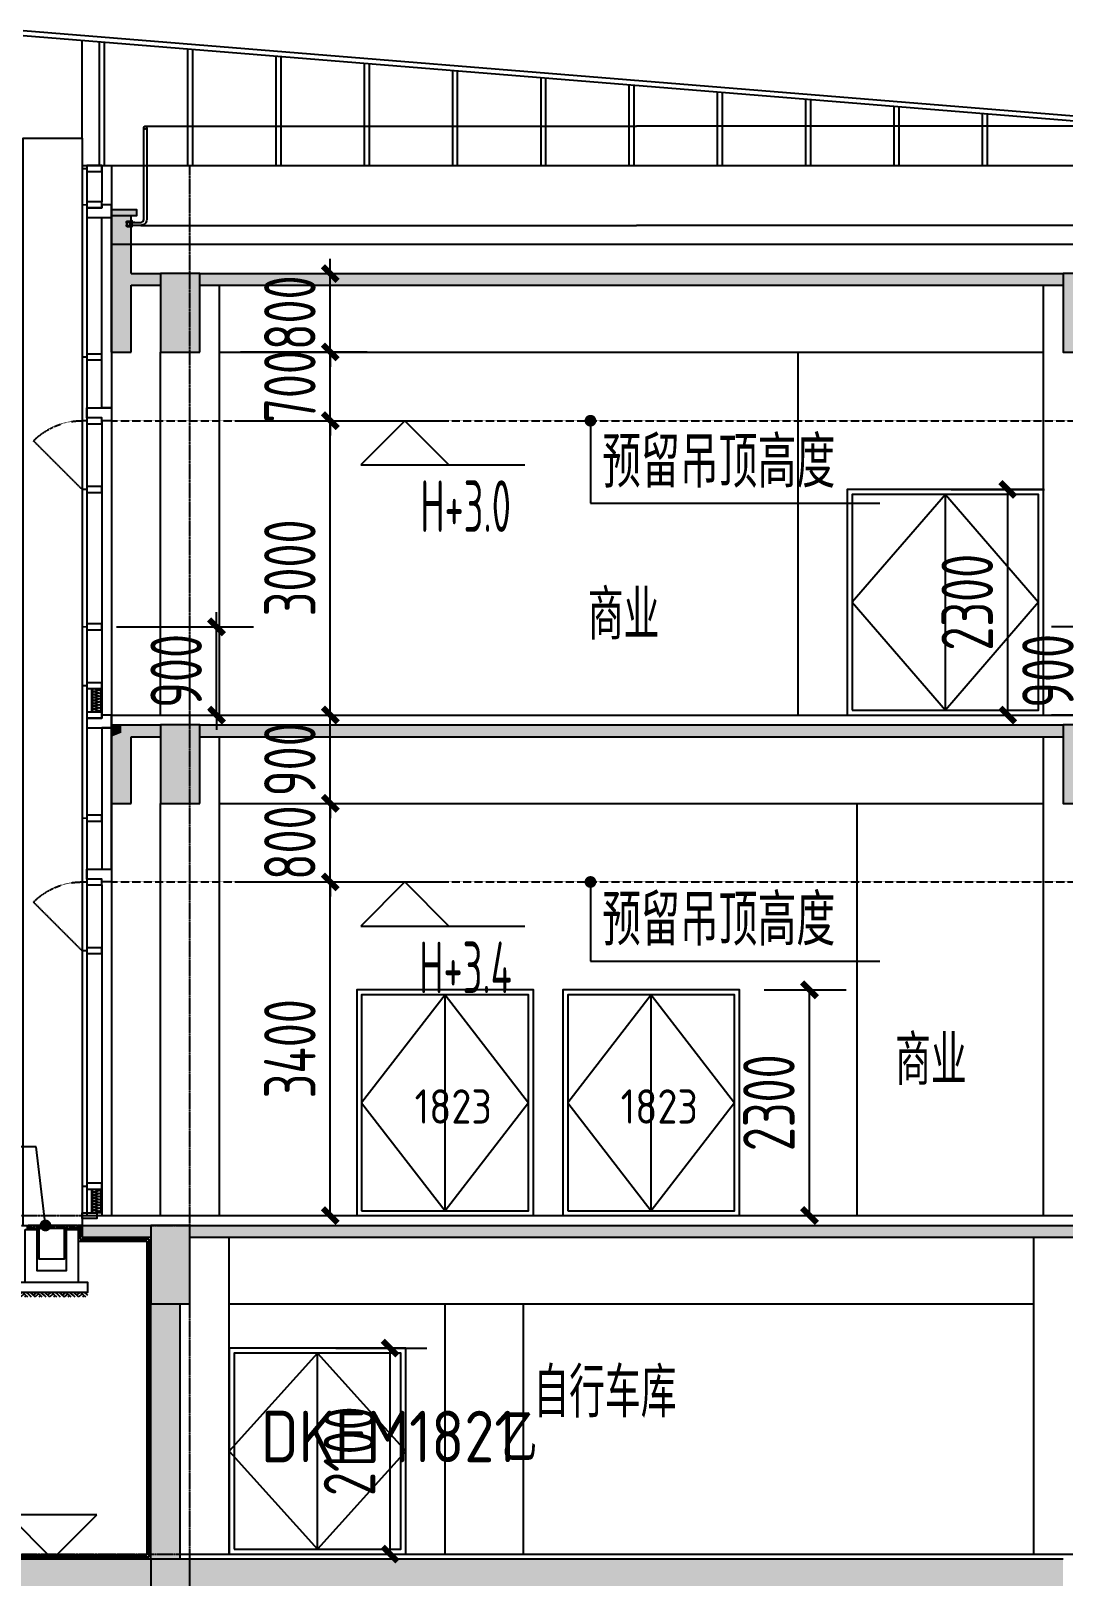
# Model space of a CAD drawing. Extents: x 33318 to 174393, y -247680 to 18171.
# Drawn here: x 62788 to 73310, y -191018 to -175272 of the extents above; entities that cross this region are included whole.
import ezdxf

# ---------------------------------------------------------------- set-up
doc = ezdxf.new("R2010")
doc.units = 0
doc.header["$LTSCALE"] = 10
doc.header["$MEASUREMENT"] = 0
doc.linetypes.add('DASH', pattern=[0.35, 0.25, -0.1])
doc.linetypes.add('DOTE', pattern=[2.42, 2, -0.2, 0.02, -0.2])
for name, color, linetype in [('01-标注_尺寸', 124, 'Continuous'), ('01-标注_标高', 200, 'Continuous'), ('01-标注_符号', 200, 'Continuous'), ('02-TEXT_房间', 7, 'Continuous'), ('02-TEXT_标注', 130, 'Continuous'), ('05-填充_天正', 26, 'Continuous'), ('A-C_玻璃幕墙', 140, 'Continuous'), ('A-C_门', 150, 'Continuous'), ('A-D_龙骨', 152, 'Continuous'), ('A-E_栏杆', 232, 'Continuous'), ('A-SUR_保温', 222, 'Continuous'), ('A-SUR_吊顶', 40, 'Continuous'), ('A-SUR_看线', 231, 'Continuous'), ('A-SUR_面层', 191, 'Continuous'), ('A-TECH_结构', 21, 'Continuous'), ('A_AXIS-轴线', 36, 'DOTE'), ('A_STR-砌块墙', 121, 'Continuous'), ('A_STR-砼墙', 51, 'Continuous'), ('A_STR-砼柱', 51, 'Continuous'), ('构造物', 145, 'Continuous')]:
    doc.layers.add(name, color=color, linetype=linetype)
doc.layers.add('04-不打印_辅助线', color=165, linetype='Continuous', plot=False)
doc.layers.add('PUB_HATCH', color=8, linetype='Continuous', lineweight=0)
doc.styles.add('_TCH_DIM', font='ROS1', dxfattribs={"width": 0.8, "bigfont": 'JD'})
doc.styles.add('_TCH_DIM_T3', font='ROS1', dxfattribs={"width": 0.8, "bigfont": 'JD'})
doc.styles.get("Standard").update_dxf_attribs({"font": 'gbenor.shx', "bigfont": 'gbcbig.shx'})
doc.dimstyles.new('_TCH_ARCH&&150', dxfattribs={"dimtxt": 525, "dimasz": 150, "dimexe": 375, "dimexo": 450, "dimgap": 150, "dimtad": 1, "dimdec": 0, "dimzin": 0, "dimdsep": 46, "dimtxsty": '_TCH_DIM_T3', "dimblk": 'ARCHTICK', "dimcen": 0.09, "dimazin": 2, "dimtfac": 1, "dimtdec": 0, "dimtix": 1, "dimtmove": 2, "dimatfit": 3, "dimfxl": 0, "dimtolj": 1, "dimtzin": 0, "dimarcsym": 0})
pattern_1 = [(45, (4697.017, 670), (-17.96051, 17.96051), []), (45, (4714.977, 670), (-17.96051, 17.96051), [12.7, -6.35])]

# ---------------------------------------------------------------- blocks, each defined once
blk = doc.blocks.new('$LinePat$岩棉板')
at = {"color": 0}
for p, q in [((0, -17), (12, -67)), ((12, -67), (24, -17))]:
    blk.add_line(p, q, dxfattribs=at)
for centre, start, end in [((12, -17), 0, 180), ((0, -67), 270, 0), ((24, -67), 180, 270)]:
    blk.add_arc(centre, 12, start, end, dxfattribs=at)
at = {"layer": 'Defpoints'}
blk.add_point((0, 0), dxfattribs=at)
at = {"layer": 'Defpoints', "color": 0}
blk.add_point((24, -84), dxfattribs=at)
blk = doc.blocks.new('*U45')
blk.add_lwpolyline([(0, 100), (240, 100), (240, 0), (0, 0)], close=True)
at = {"color": 8, "xscale": -1.249999998958333, "yscale": 1.188379012465143, "zscale": 1.188379012465143}
for p in [(30, 100), (60, 100), (90, 100), (120, 100), (150, 100), (180, 100), (210, 100), (240, 100)]:
    blk.add_blockref('$LinePat$岩棉板', p, dxfattribs=at)
blk = doc.blocks.new('幕墙龙骨')
at = {"const_width": 20}
blk.add_lwpolyline([(-150, 0), (-200, 0)], dxfattribs=at)
blk.add_lwpolyline([(-150, 30), (-150, -30), (0, -30), (0, 30)], close=True)
blk = doc.blocks.new('A$C7E4F2567')
for points in [[(-150, 0), (1650, 0), (1650, 2300), (-150, 2300)], [(-100, 50), (1600, 50), (1600, 2250), (-100, 2250)]]:
    blk.add_lwpolyline(points, close=True)
for points in [[(750, 2250), (-100, 1150), (750, 50)], [(750, 50), (750, 2250)], [(750, 2250), (1600, 1150), (750, 50)]]:
    blk.add_lwpolyline(points)
at = {"layer": '04-不打印_辅助线'}
blk.add_text('1823', height=350, dxfattribs=at).set_placement((440, 937))
blk = doc.blocks.new('A$C0F0450A9')
for points in [[(16900, -1372), (0, 0)], [(16282, -1372), (0, -50)], [(775, -113), (775, -1372)], [(825, -117), (825, -1372)], [(1675, -186), (1675, -1372)], [(1725, -190), (1725, -1372)], [(2575, -259), (2575, -1372)], [(2625, -263), (2625, -1372)], [(3475, -332), (3475, -1372)], [(3525, -336), (3525, -1372)], [(4375, -405), (4375, -1372)], [(4425, -409), (4425, -1372)], [(5275, -478), (5275, -1372)], [(5325, -483), (5325, -1372)], [(6175, -552), (6175, -1372)], [(6225, -556), (6225, -1372)], [(7075, -625), (7075, -1372)], [(7125, -629), (7125, -1372)], [(7975, -698), (7975, -1372)], [(8025, -702), (8025, -1372)], [(8875, -771), (8875, -1372)], [(8925, -775), (8925, -1372)], [(9775, -844), (9775, -1372)], [(9825, -848), (9825, -1372)]]:
    blk.add_lwpolyline(points)
blk = doc.blocks.new('yk01')
at = {"const_width": 20}
blk.add_lwpolyline([(-150, 0), (-200, 0)], dxfattribs=at)
blk.add_lwpolyline([(-150, 30), (-150, -30), (0, -30), (0, 30)], close=True)
blk = doc.blocks.new('A$C64AB60F3')
at = {"layer": 'A-D_龙骨', "linetype": 'DASH'}
blk.add_lwpolyline([(0, 0), (495, 495)], dxfattribs=at)
blk.add_arc((0, 0), 700, 45, 90, dxfattribs=at)
blk = doc.blocks.new('dsfs1')
at = {"layer": 'A-E_栏杆'}
for p, q in [((144, 1145), (5150, 1145)), ((37, 165), (7, 165)), ((99, 135), (5150, 135))]:
    blk.add_line(p, q, dxfattribs=at)
for points in [[(7, 165), (99, 165, 0.414214), (129, 195), (129, 1130)], [(159, 1130), (159, 195, -0.414214), (99, 135), (7, 135)], [(-22, 169, 0.038299), (-38, 166), (-38, 158), (-47, 158), (-47, 171, -0.414214), (-40, 178), (-7, 178, -0.414214), (0, 171)], [(-22, 131, 0.022818), (-9, 133), (-9, 167, 0.022818), (-22, 169)], [(0, 129, -0.414214), (-7, 122), (-40, 122, -0.414214), (-47, 129), (-47, 142), (-38, 142), (-38, 134, 0.038299), (-22, 131, 0.038299)]]:
    blk.add_lwpolyline(points, format="xyb", dxfattribs=at)
blk.add_lwpolyline([(7, 116), (0, 116), (0, 184), (7, 184)], close=True, dxfattribs=at)
blk.add_circle((144, 1130), 14.8, dxfattribs=at)
blk = doc.blocks.new('dartt')
at = {"transparency": 33554641}
h = blk.add_hatch(dxfattribs=at)
h.set_pattern_fill('ANSI32', color=26)
h.set_pattern_definition([(45, (1294.211, 122.3605), (-3.367596, 3.367596), []), (45, (1296.4563, 122.3605), (-3.367596, 3.367596), [])])
edge = h.paths.add_edge_path()
edge.add_arc((0, 21), 4, 0, 90)
edge.add_line((0, 25), (0, 0))
edge.add_line((0, 0), (25, 0))
edge.add_arc((21, 0), 4, 0, 90)
edge.add_line((21, 4), (4, 4))
edge.add_line((4, 4), (4, 21))
blk.add_lwpolyline([(0, 25), (0, 0), (25, 0)])
blk.add_lwpolyline([(0, 25), (0, 25, -0.414214), (4, 21), (4, 4), (21, 4, -0.414214), (25, 0), (25, 0)], format="xyb")
blk = doc.blocks.new('$LinePat$素土夯实')
at = {"color": 0}
for p, q in [((0, -210), (210, 0)), ((120, -300), (420, 0)), ((420, 0), (608, -188)), ((495, -300), (795, 0)), ((615, 0), (705, -90)), ((210, -210), (300, -300)), ((315, -105), (502, -293)), ((705, -300), (795, -210))]:
    blk.add_line(p, q, dxfattribs=at)
blk = doc.blocks.new('drsrtg')
at = {"layer": '05-填充_天正'}
h = blk.add_hatch(dxfattribs=at)
h.set_pattern_fill('ANSI33', color=256, scale=8)
h.set_pattern_definition([(45, (4711.517, 670), (-17.96051, 17.96051), []), (45, (4729.477, 670), (-17.96051, 17.96051), [12.7, -6.35])])
h.paths.add_polyline_path([(-608, 580), (-608, 550), (-513, 550), (-513, 580)])
h = blk.add_hatch(dxfattribs=at)
h.set_pattern_fill('ANSI33', color=256, scale=8)
h.set_pattern_definition(pattern_1)
h.paths.add_polyline_path([(-448, 550), (-448, 580), (-498, 580), (-498, 550)])
h = blk.add_hatch(dxfattribs=at)
h.set_pattern_fill('ANSI33', color=256, scale=8)
h.set_pattern_definition(pattern_1)
h.paths.add_polyline_path([(-383, 550), (-383, 580), (-433, 580), (-433, 550)])
h = blk.add_hatch(dxfattribs=at)
h.set_pattern_fill('ANSI33', color=256, scale=8)
h.set_pattern_definition(pattern_1)
h.paths.add_polyline_path([(-318, 550), (-318, 580), (-368, 580), (-368, 550)])
h = blk.add_hatch(dxfattribs=at)
h.set_pattern_fill('ANSI33', color=256, scale=8)
h.set_pattern_definition(pattern_1)
h.paths.add_polyline_path([(-253, 550), (-253, 580), (-303, 580), (-303, 550)])
h = blk.add_hatch(dxfattribs=at)
h.set_pattern_fill('ANSI33', color=256, scale=8)
h.set_pattern_definition([(45, (4721.517, 670), (-17.96051, 17.96051), []), (45, (4739.477, 670), (-17.96051, 17.96051), [12.7, -6.35])])
h.paths.add_polyline_path([(-108, 550), (-108, 580), (-238, 580), (-238, 550)])
blk.add_lwpolyline([(-500, 550), (-500, 240), (-240, 240), (-240, 550)], dxfattribs=at)
at = {"layer": 'A-SUR_面层'}
for p, q in [((-108, 580), (-608, 580)), ((-608, 550), (-608, 580)), ((-108, 550), (-608, 550)), ((-513, 550), (-513, 580)), ((-498, 550), (-498, 580)), ((-448, 550), (-448, 580)), ((-433, 550), (-433, 580)), ((-383, 550), (-383, 580)), ((-368, 550), (-368, 580)), ((-318, 550), (-318, 580)), ((-303, 550), (-303, 580)), ((-253, 550), (-253, 580)), ((-238, 550), (-238, 580)), ((-108, 550), (-108, 580))]:
    blk.add_line(p, q, dxfattribs=at)
at = {"layer": 'A_STR-砌块墙'}
for points in [[(-640, 540), (-520, 540), (-520, 120), (-220, 120), (-220, 540), (-100, 540), (-100, 0), (-640, 0), (-640, 540)], [(-100, 0), (-740, 0), (-740, -100), (0, -100), (0, 0), (-520, 0)]]:
    blk.add_lwpolyline(points, dxfattribs=at)
at = {"layer": 'A-SUR_看线', "xscale": -0.1861635220123852, "yscale": 0.1666666666666667, "zscale": 0.1666666666666667}
for p in [(-592, -100), (-444, -100), (-296, -100), (-148, -100), (0, -100)]:
    blk.add_blockref('$LinePat$素土夯实', p, dxfattribs=at)
at = {"layer": '构造物', "linetype": 'DASH', "ltscale": 0.2}
blk.add_blockref('dartt', (-620, 540), dxfattribs=at)
at = {"layer": '构造物', "linetype": 'DASH', "ltscale": 0.2, "xscale": -1}
blk.add_blockref('dartt', (-100, 540), dxfattribs=at)
blk = doc.blocks.new('_ArchTick')
at = {"color": 0, "linetype": 'ByBlock', "const_width": 0.4}
blk.add_lwpolyline([(-0.5, -0.5), (0.5, 0.5)], dxfattribs=at)
blk = doc.blocks.new('*D80')
at = {"layer": '01-标注_尺寸', "color": 0, "lineweight": -2, "transparency": 16777216}
for p, q in [((72169, -179944), (73120, -179944)), ((72745, -182244), (72745, -179944)), ((72169, -182244), (73120, -182244))]:
    blk.add_line(p, q, dxfattribs=at)
at = {"layer": 'Defpoints', "color": 0, "transparency": 16777216}
for p in [(71719, -179944), (72745, -179944), (71719, -182244)]:
    blk.add_point(p, dxfattribs=at)
at = {"layer": '01-标注_尺寸', "color": 0, "lineweight": -2, "transparency": 16777216, "xscale": 150, "yscale": 150, "zscale": 150}
for p, rotation in [((72745, -179944), 90), ((72745, -182244), 270)]:
    blk.add_blockref('_ArchTick', p, dxfattribs=dict(at, rotation=rotation))
at = {"layer": '01-标注_尺寸', "color": 0, "transparency": 16777216, "insert": (72333, -181094), "char_height": 525, "attachment_point": 5, "rotation": 90, "style": '_TCH_DIM_T3'}
blk.add_mtext('\\A1;2300', dxfattribs=at)
blk = doc.blocks.new('*D81')
at = {"layer": '01-标注_尺寸', "color": 0, "lineweight": -2, "transparency": 16777216}
for p, q in [((65896, -188694), (66824, -188694)), ((66449, -190794), (66449, -188694)), ((65896, -190794), (66824, -190794))]:
    blk.add_line(p, q, dxfattribs=at)
at = {"layer": 'Defpoints', "color": 0, "transparency": 16777216}
for p in [(65446, -188694), (66449, -188694), (65446, -190794)]:
    blk.add_point(p, dxfattribs=at)
at = {"layer": '01-标注_尺寸', "color": 0, "lineweight": -2, "transparency": 16777216, "xscale": 150, "yscale": 150, "zscale": 150}
for p, rotation in [((66449, -188694), 90), ((66449, -190794), 270)]:
    blk.add_blockref('_ArchTick', p, dxfattribs=dict(at, rotation=rotation))
at = {"layer": '01-标注_尺寸', "color": 0, "transparency": 16777216, "insert": (66036, -189744), "char_height": 525, "attachment_point": 5, "rotation": 90, "style": '_TCH_DIM_T3'}
blk.add_mtext('\\A1;2100', dxfattribs=at)
blk = doc.blocks.new('*D82')
at = {"layer": '01-标注_尺寸', "color": 0, "lineweight": -2, "transparency": 16777216}
for p, q in [((70262, -185044), (71099, -185044)), ((70724, -187344), (70724, -185044)), ((70262, -187344), (71099, -187344))]:
    blk.add_line(p, q, dxfattribs=at)
at = {"layer": 'Defpoints', "color": 0, "transparency": 16777216}
for p in [(69812, -185044), (70724, -185044), (69812, -187344)]:
    blk.add_point(p, dxfattribs=at)
at = {"layer": '01-标注_尺寸', "color": 0, "lineweight": -2, "transparency": 16777216, "xscale": 150, "yscale": 150, "zscale": 150}
for p, rotation in [((70724, -185044), 90), ((70724, -187344), 270)]:
    blk.add_blockref('_ArchTick', p, dxfattribs=dict(at, rotation=rotation))
at = {"layer": '01-标注_尺寸', "color": 0, "transparency": 16777216, "insert": (70311, -186194), "char_height": 525, "attachment_point": 5, "rotation": 90, "style": '_TCH_DIM_T3'}
blk.add_mtext('\\A1;2300', dxfattribs=at)
blk = doc.blocks.new('*D83')
at = {"layer": '01-标注_尺寸', "color": 0, "lineweight": -2, "transparency": 16777216}
for p, q in [((73567, -181344), (73567, -181194)), ((74160, -181344), (73192, -181344)), ((73567, -182244), (73567, -181344)), ((74160, -182244), (73192, -182244)), ((73567, -182244), (73567, -182394))]:
    blk.add_line(p, q, dxfattribs=at)
at = {"layer": 'Defpoints', "color": 0, "transparency": 16777216}
for p in [(73567, -181344), (74610, -181344), (74610, -182244)]:
    blk.add_point(p, dxfattribs=at)
at = {"layer": '01-标注_尺寸', "color": 0, "lineweight": -2, "transparency": 16777216, "xscale": 150, "yscale": 150, "zscale": 150}
for p, rotation in [((73567, -181344), 270), ((73567, -182244), 90)]:
    blk.add_blockref('_ArchTick', p, dxfattribs=dict(at, rotation=rotation))
at = {"layer": '01-标注_尺寸', "color": 0, "transparency": 16777216, "insert": (73155, -181794), "char_height": 525, "attachment_point": 5, "rotation": 90, "style": '_TCH_DIM_T3'}
blk.add_mtext('\\A1;900', dxfattribs=at)
blk = doc.blocks.new('*D96')
at = {"layer": '01-标注_尺寸', "color": 0, "lineweight": -2, "transparency": 16777216}
for p, q in [((64681, -181344), (64681, -181194)), ((63660, -181344), (65056, -181344)), ((64681, -182244), (64681, -181344)), ((63660, -182244), (65056, -182244)), ((64681, -182244), (64681, -182394))]:
    blk.add_line(p, q, dxfattribs=at)
at = {"layer": 'Defpoints', "color": 0, "transparency": 16777216}
for p in [(63210, -181344), (64681, -181344), (63210, -182244)]:
    blk.add_point(p, dxfattribs=at)
at = {"layer": '01-标注_尺寸', "color": 0, "lineweight": -2, "transparency": 16777216, "xscale": 150, "yscale": 150, "zscale": 150}
for p, rotation in [((64681, -181344), 270), ((64681, -182244), 90)]:
    blk.add_blockref('_ArchTick', p, dxfattribs=dict(at, rotation=rotation))
at = {"layer": '01-标注_尺寸', "color": 0, "transparency": 16777216, "insert": (64269, -181794), "char_height": 525, "attachment_point": 5, "rotation": 90, "style": '_TCH_DIM_T3'}
blk.add_mtext('\\A1;900', dxfattribs=at)
blk = doc.blocks.new('*D97')
at = {"layer": '01-标注_尺寸', "color": 0, "lineweight": -2, "transparency": 16777216}
for p, q in [((65840, -177744), (65840, -177594)), ((64925, -177744), (66215, -177744)), ((65840, -178544), (65840, -177744)), ((64925, -178544), (66215, -178544)), ((65840, -178544), (65840, -178694))]:
    blk.add_line(p, q, dxfattribs=at)
at = {"layer": 'Defpoints', "color": 0, "transparency": 16777216}
for p in [(64475, -177744), (65840, -177744), (64475, -178544)]:
    blk.add_point(p, dxfattribs=at)
at = {"layer": '01-标注_尺寸', "color": 0, "lineweight": -2, "transparency": 16777216, "xscale": 150, "yscale": 150, "zscale": 150}
for p, rotation in [((65840, -177744), 270), ((65840, -178544), 90)]:
    blk.add_blockref('_ArchTick', p, dxfattribs=dict(at, rotation=rotation))
at = {"layer": '01-标注_尺寸', "color": 0, "transparency": 16777216, "insert": (65428, -178144), "char_height": 525, "attachment_point": 5, "rotation": 90, "style": '_TCH_DIM_T3'}
blk.add_mtext('\\A1;800', dxfattribs=at)
blk = doc.blocks.new('*D98')
at = {"layer": '01-标注_尺寸', "color": 0, "lineweight": -2, "transparency": 16777216}
for p, q in [((65840, -178544), (65840, -178394)), ((64925, -178544), (66215, -178544)), ((65840, -179244), (65840, -178544)), ((64925, -179244), (66215, -179244)), ((65840, -179244), (65840, -179394))]:
    blk.add_line(p, q, dxfattribs=at)
at = {"layer": 'Defpoints', "color": 0, "transparency": 16777216}
for p in [(64475, -178544), (65840, -178544), (64475, -179244)]:
    blk.add_point(p, dxfattribs=at)
at = {"layer": '01-标注_尺寸', "color": 0, "lineweight": -2, "transparency": 16777216, "xscale": 150, "yscale": 150, "zscale": 150}
for p, rotation in [((65840, -178544), 270), ((65840, -179244), 90)]:
    blk.add_blockref('_ArchTick', p, dxfattribs=dict(at, rotation=rotation))
at = {"layer": '01-标注_尺寸', "color": 0, "transparency": 16777216, "insert": (65428, -178894), "char_height": 525, "attachment_point": 5, "rotation": 90, "style": '_TCH_DIM_T3'}
blk.add_mtext('\\A1;700', dxfattribs=at)
blk = doc.blocks.new('*D99')
at = {"layer": '01-标注_尺寸', "color": 0, "lineweight": -2, "transparency": 16777216}
for p, q in [((64925, -179244), (66215, -179244)), ((65840, -182244), (65840, -179244)), ((64925, -182244), (66215, -182244))]:
    blk.add_line(p, q, dxfattribs=at)
at = {"layer": 'Defpoints', "color": 0, "transparency": 16777216}
for p in [(64475, -179244), (65840, -179244), (64475, -182244)]:
    blk.add_point(p, dxfattribs=at)
at = {"layer": '01-标注_尺寸', "color": 0, "lineweight": -2, "transparency": 16777216, "xscale": 150, "yscale": 150, "zscale": 150}
for p, rotation in [((65840, -179244), 90), ((65840, -182244), 270)]:
    blk.add_blockref('_ArchTick', p, dxfattribs=dict(at, rotation=rotation))
at = {"layer": '01-标注_尺寸', "color": 0, "transparency": 16777216, "insert": (65428, -180744), "char_height": 525, "attachment_point": 5, "rotation": 90, "style": '_TCH_DIM_T3'}
blk.add_mtext('\\A1;3000', dxfattribs=at)
blk = doc.blocks.new('*D100')
at = {"layer": '01-标注_尺寸', "color": 0, "lineweight": -2, "transparency": 16777216}
for p, q in [((65840, -182244), (65840, -182094)), ((64925, -182244), (66215, -182244)), ((65840, -183144), (65840, -182244)), ((64925, -183144), (66215, -183144)), ((65840, -183144), (65840, -183294))]:
    blk.add_line(p, q, dxfattribs=at)
at = {"layer": 'Defpoints', "color": 0, "transparency": 16777216}
for p in [(64475, -182244), (65840, -182244), (64475, -183144)]:
    blk.add_point(p, dxfattribs=at)
at = {"layer": '01-标注_尺寸', "color": 0, "lineweight": -2, "transparency": 16777216, "xscale": 150, "yscale": 150, "zscale": 150}
for p, rotation in [((65840, -182244), 270), ((65840, -183144), 90)]:
    blk.add_blockref('_ArchTick', p, dxfattribs=dict(at, rotation=rotation))
at = {"layer": '01-标注_尺寸', "color": 0, "transparency": 16777216, "insert": (65428, -182694), "char_height": 525, "attachment_point": 5, "rotation": 90, "style": '_TCH_DIM_T3'}
blk.add_mtext('\\A1;900', dxfattribs=at)
blk = doc.blocks.new('*D101')
at = {"layer": '01-标注_尺寸', "color": 0, "lineweight": -2, "transparency": 16777216}
for p, q in [((65840, -183144), (65840, -182994)), ((64925, -183144), (66215, -183144)), ((65840, -183944), (65840, -183144)), ((64925, -183944), (66215, -183944)), ((65840, -183944), (65840, -184094))]:
    blk.add_line(p, q, dxfattribs=at)
at = {"layer": 'Defpoints', "color": 0, "transparency": 16777216}
for p in [(64475, -183144), (65840, -183144), (64475, -183944)]:
    blk.add_point(p, dxfattribs=at)
at = {"layer": '01-标注_尺寸', "color": 0, "lineweight": -2, "transparency": 16777216, "xscale": 150, "yscale": 150, "zscale": 150}
for p, rotation in [((65840, -183144), 270), ((65840, -183944), 90)]:
    blk.add_blockref('_ArchTick', p, dxfattribs=dict(at, rotation=rotation))
at = {"layer": '01-标注_尺寸', "color": 0, "transparency": 16777216, "insert": (65428, -183544), "char_height": 525, "attachment_point": 5, "rotation": 90, "style": '_TCH_DIM_T3'}
blk.add_mtext('\\A1;800', dxfattribs=at)
blk = doc.blocks.new('*D102')
at = {"layer": '01-标注_尺寸', "color": 0, "lineweight": -2, "transparency": 16777216}
for p, q in [((64925, -183944), (66215, -183944)), ((65840, -187344), (65840, -183944)), ((64925, -187344), (66215, -187344))]:
    blk.add_line(p, q, dxfattribs=at)
at = {"layer": 'Defpoints', "color": 0, "transparency": 16777216}
for p in [(64475, -183944), (65840, -183944), (64475, -187344)]:
    blk.add_point(p, dxfattribs=at)
at = {"layer": '01-标注_尺寸', "color": 0, "lineweight": -2, "transparency": 16777216, "xscale": 150, "yscale": 150, "zscale": 150}
for p, rotation in [((65840, -183944), 90), ((65840, -187344), 270)]:
    blk.add_blockref('_ArchTick', p, dxfattribs=dict(at, rotation=rotation))
at = {"layer": '01-标注_尺寸', "color": 0, "transparency": 16777216, "insert": (65428, -185644), "char_height": 525, "attachment_point": 5, "rotation": 90, "style": '_TCH_DIM_T3'}
blk.add_mtext('\\A1;3400', dxfattribs=at)
blk = doc.blocks.new('_FZH')
blk.add_lwpolyline([(-0.5, -0.5), (0.5, -0.5), (0.5, 0.5), (-0.5, 0.5)], close=True)
at = {"layer": 'PUB_HATCH'}
blk.add_solid([(-0.5, -0.5), (0.5, -0.5), (-0.5, 0.5), (0.5, 0.5)], dxfattribs=at)

msp = doc.modelspace()

# ---------------------------------------------------------------- hatches: boundary and pattern name
at = {"layer": '05-填充_天正'}
for points in [[(63809.7, -177154.5), (63609.7, -177154.5), (63609.7, -177804.5), (63743, -177804.5), (63809.7, -177744.5)], [(64109.7, -177864.5), (64109.7, -177744.5), (63809.7, -177744.5), (63743, -177804.5), (63809.7, -177864.5)], [(73309.7, -177864.5), (73309.7, -177744.5), (64509.7, -177744.5), (64509.7, -177864.5)], [(63809.7, -178544.5), (63809.7, -177864.5), (63743, -177804.5), (63609.7, -177804.5), (63609.7, -178544.5)], [(63609.7, -182464.5), (63709.7, -182424.5), (63709.7, -182344.5), (63609.7, -182344.5)], [(63809.7, -183144.5), (63809.7, -182464.5), (63709.7, -182424.5), (63609.7, -182464.5), (63609.7, -183144.5)], [(64109.7, -182464.5), (64109.7, -182344.5), (63709.7, -182344.5), (63709.7, -182424.5), (63809.7, -182464.5)], [(73309.7, -182464.5), (73309.7, -182344.5), (64509.7, -182344.5), (64509.7, -182464.5)], [(64009.7, -187564.5), (64009.7, -187444.5), (63309.7, -187444.5), (63309.7, -187564.5)], [(64409.7, -187444.5), (64409.7, -187564.5), (73409.7, -187564.5), (73409.7, -187444.5)], [(64009.7, -190844.5), (64309.7, -190844.5), (64309.7, -188244.5), (64009.7, -188244.5)], [(64009.7, -191144.5), (64009.7, -190844.5), (62009.7, -190844.5), (62409.7, -191144.5)], [(64409.7, -190844.5), (64409.7, -191144.5), (73309.7, -191144.5), (73309.7, -190844.5)]]:
    msp.add_hatch(color=256, dxfattribs=at).paths.add_polyline_path(points)

# ---------------------------------------------------------------- linework, layer by layer
at = {"layer": '01-标注_标高'}
for p, q in [((65549.7, -179244.5), (67049.7, -179244.5)), ((66599.7, -179244.5), (66149.7, -179694.5)), ((66599.7, -179244.5), (67049.7, -179694.5)), ((66149.7, -179694.5), (67821.4, -179694.5)), ((65549.7, -183944.5), (67049.7, -183944.5)), ((66599.7, -183944.5), (66149.7, -184394.5)), ((66599.7, -183944.5), (67049.7, -184394.5)), ((66149.7, -184394.5), (67821.4, -184394.5)), ((63459.7, -190394.5), (61742.9, -190394.5)), ((63009.7, -190844.5), (62559.7, -190394.5)), ((63009.7, -190844.5), (63459.7, -190394.5))]:
    msp.add_line(p, q, dxfattribs=at)
at = {"layer": '01-标注_符号'}
for p, q in [((68492.2, -179244.5), (68492.2, -180084.4)), ((68492.2, -180084.4), (71442.1, -180084.4)), ((68492.2, -183944.5), (68492.2, -184750)), ((68492.2, -184750), (71442.1, -184750)), ((62842.8, -186642), (60748.1, -186642)), ((62936.7, -187444.5), (62842.8, -186642))]:
    msp.add_line(p, q, dxfattribs=at)
at = {"layer": '01-标注_符号', "const_width": 60}
for points in [[(68492.2, -179214.5, 1), (68492.2, -179274.5, 1)], [(68492.2, -183914.5, 1), (68492.2, -183974.5, 1)], [(62940.2, -187474.3, 1), (62933.2, -187414.7, 1)]]:
    msp.add_lwpolyline(points, format="xyb", close=True, dxfattribs=at)
at = {"layer": 'A-C_玻璃幕墙'}
for points in [[(63309.7, -176644.5), (63309.7, -187444.5)], [(63359.7, -176644.5), (63359.7, -187344.5)], [(63509.7, -176644.5), (63509.7, -177014.5)], [(63609.7, -176644.5), (63609.7, -187344.5)], [(63509.7, -179244.5), (63509.7, -182244.5)], [(63509.7, -183974.5), (63509.7, -187344.5)]]:
    msp.add_lwpolyline(points, dxfattribs=at)
at = {"layer": 'A-C_门'}
for points in [[(71109.7, -182244.5), (73109.7, -182244.5), (73109.7, -179944.5), (71109.7, -179944.5)], [(71159.7, -182194.5), (73059.7, -182194.5), (73059.7, -179994.5), (71159.7, -179994.5)], [(64809.7, -190794.5), (66609.7, -190794.5), (66609.7, -188694.5), (64809.7, -188694.5)], [(64859.7, -190744.5), (66559.7, -190744.5), (66559.7, -188744.5), (64859.7, -188744.5)]]:
    msp.add_lwpolyline(points, close=True, dxfattribs=at)
for points in [[(72109.7, -179994.5), (71159.7, -181094.5), (72109.7, -182194.5)], [(72109.7, -182194.5), (72109.7, -179994.5)], [(72109.7, -179994.5), (73059.7, -181094.5), (72109.7, -182194.5)], [(65709.7, -188744.5), (64809.7, -189744.5), (65709.7, -190744.5)], [(65709.7, -190744.5), (65709.7, -188744.5)], [(65709.7, -188744.5), (66609.7, -189744.5), (65709.7, -190744.5)]]:
    msp.add_lwpolyline(points, dxfattribs=at)
at = {"layer": 'A-D_龙骨'}
msp.add_lwpolyline([(63359.7, -182214.5), (63359.7, -182274.5), (63509.7, -182274.5), (63509.7, -182214.5)], close=True, dxfattribs=at)
at = {"layer": 'A-SUR_保温'}
for p, q in [((63269.7, -187444.5), (63269.7, -187604.5)), ((63289.7, -187444.5), (63289.7, -187584.5)), ((63269.7, -187604.5), (63969.7, -187604.5)), ((63289.7, -187584.5), (63989.7, -187584.5)), ((63969.7, -187604.5), (63969.7, -190804.5)), ((63989.7, -187584.5), (63989.7, -190824.5)), ((63969.7, -190804.5), (61869.7, -190804.5)), ((63989.7, -190824.5), (61969.7, -190824.5)), ((64309.7, -190794.5), (73509.7, -190794.5))]:
    msp.add_line(p, q, dxfattribs=at)
for points in [[(63359.7, -177174.5), (63609.7, -177174.5), (63609.7, -177044.5), (63509.7, -177044.5), (63509.7, -177074.5), (63359.7, -177074.5)], [(63509.7, -179114.5), (63509.7, -177174.5), (63609.7, -177174.5), (63609.7, -179114.5)], [(63359.7, -179114.5), (63609.7, -179114.5), (63609.7, -179244.5), (63509.7, -179244.5), (63509.7, -179214.5), (63359.7, -179214.5)], [(63359.7, -182374.5), (63609.7, -182374.5), (63609.7, -182244.5), (63509.7, -182244.5), (63509.7, -182274.5), (63359.7, -182274.5)], [(63359.7, -183814.5), (63609.7, -183814.5), (63609.7, -183944.5), (63509.7, -183944.5), (63509.7, -183914.5), (63359.7, -183914.5)]]:
    msp.add_lwpolyline(points, close=True, dxfattribs=at)
for points in [[(63609.7, -182374.5), (63509.7, -182374.5), (63509.7, -183814.5), (63609.7, -183814.5), (63609.7, -182374.5)], [(63309.7, -187444.5), (63269.7, -187444.5)]]:
    msp.add_lwpolyline(points, dxfattribs=at)
at = {"layer": 'A-SUR_吊顶', "linetype": 'DASH'}
for p, q in [((63609.7, -179244.5), (74309.7, -179244.5)), ((63609.7, -183944.5), (74309.7, -183944.5))]:
    msp.add_line(p, q, dxfattribs=at)
at = {"layer": 'A-SUR_看线'}
for points in [[(63309.7, -176366), (63309.7, -175371.1)], [(62709.7, -187444.5), (62709.7, -176366), (63309.7, -176366), (63309.7, -176644.5)], [(63309.7, -176644.5), (80192.2, -176644.5)], [(70609.7, -182244.5), (70609.7, -178544.5)], [(71209.7, -187344.5), (71209.7, -183144.5)]]:
    msp.add_lwpolyline(points, dxfattribs=at)
at = {"layer": 'A-SUR_面层'}
for points in [[(63609.7, -177444.5), (74309.7, -177444.5)], [(63609.7, -182244.5), (74309.7, -182244.5)], [(63309.7, -187344.5), (74609.7, -187344.5)]]:
    msp.add_lwpolyline(points, dxfattribs=at)
at = {"layer": 'A-TECH_结构'}
for points in [[(64709.7, -182244.5), (64709.7, -177864.5)], [(73109.7, -182244.5), (73109.7, -177864.5)], [(64109.7, -182244.5), (64109.7, -178544.5)], [(64709.7, -178544.5), (73109.7, -178544.5)], [(64709.7, -187344.5), (64709.7, -182464.5)], [(73109.7, -187344.5), (73109.7, -182464.5)], [(64109.7, -187344.5), (64109.7, -183144.5)], [(64709.7, -183144.5), (73109.7, -183144.5)], [(64809.7, -190794.5), (64809.7, -187564.5)], [(73009.7, -190794.5), (73009.7, -187564.5)], [(64809.7, -188244.5), (73009.7, -188244.5)], [(67009.7, -190794.5), (67009.7, -188244.5)], [(67809.7, -190794.5), (67809.7, -188244.5)]]:
    msp.add_lwpolyline(points, dxfattribs=at)
at = {"layer": 'A_AXIS-轴线'}
msp.add_line((64409.7, -198744.5), (64409.7, -176644.5), dxfattribs=at)
for points in [[(60658.7, -187344.5), (123910, -187344.5)], [(60658.7, -187444.5), (98371.1, -187444.5)], [(60658.7, -190794.5), (73409.7, -190794.5)]]:
    msp.add_lwpolyline(points, dxfattribs=at)
at = {"layer": 'A_STR-砼墙'}
for p, q in [((63609.7, -177804.5), (63609.7, -177154.5)), ((63809.7, -177744.5), (63809.7, -177154.5)), ((63809.7, -177744.5), (64109.7, -177744.5)), ((64509.7, -177744.5), (73309.7, -177744.5)), ((63609.7, -178544.5), (63609.7, -177804.5)), ((63809.7, -178544.5), (63809.7, -177864.5)), ((63809.7, -177864.5), (64109.7, -177864.5)), ((64509.7, -177864.5), (73309.7, -177864.5)), ((63609.7, -178544.5), (63809.7, -178544.5)), ((63609.7, -182344.5), (63709.7, -182344.5)), ((63609.7, -182344.5), (63609.7, -182464.5)), ((63609.7, -183144.5), (63609.7, -182464.5)), ((63709.7, -182344.5), (64109.7, -182344.5)), ((63809.7, -183144.5), (63809.7, -182464.5)), ((63809.7, -182464.5), (64109.7, -182464.5)), ((64509.7, -182344.5), (73309.7, -182344.5)), ((64509.7, -182464.5), (73309.7, -182464.5)), ((63609.7, -183144.5), (63809.7, -183144.5)), ((63309.7, -187444.5), (64009.7, -187444.5)), ((63309.7, -187444.5), (63309.7, -187564.5)), ((64409.7, -187444.5), (73409.7, -187444.5)), ((63309.7, -187564.5), (64009.7, -187564.5)), ((64409.7, -187564.5), (73409.7, -187564.5)), ((64009.7, -190844.5), (64009.7, -188244.5)), ((64309.7, -190844.5), (64309.7, -188244.5)), ((64009.7, -190844.5), (62009.7, -190844.5)), ((73309.7, -190844.5), (64409.7, -190844.5))]:
    msp.add_line(p, q, dxfattribs=at)

# ---------------------------------------------------------------- block references
for name, p in [('dsfs1', (63809.7, -177389.3)), ('drsrtg', (63369.7, -188024.5))]:
    msp.add_blockref(name, p)
at = {"xscale": -1}
for name, p in [('dsfs1', (74109.7, -177389.3)), ('A$C64AB60F3', (63309.7, -179944.5)), ('A$C64AB60F3', (63309.7, -184644.5))]:
    msp.add_blockref(name, p, dxfattribs=at)
at = {"layer": 'A-C_门'}
for p in [(66259.7, -187344.5), (68359.7, -187344.5)]:
    msp.add_blockref('A$C7E4F2567', p, dxfattribs=at)
at = {"layer": 'A-D_龙骨'}
for name, p in [('幕墙龙骨', (63509.7, -176674.5)), ('幕墙龙骨', (63509.7, -177044.5)), ('幕墙龙骨', (63509.7, -178594.5)), ('幕墙龙骨', (63509.7, -179244.5)), ('yk01', (63509.7, -179944.5)), ('yk01', (63509.7, -181344.5)), ('幕墙龙骨', (63509.7, -181944.5)), ('幕墙龙骨', (63509.7, -183294.5)), ('幕墙龙骨', (63509.7, -183944.5)), ('yk01', (63509.7, -184644.5)), ('幕墙龙骨', (63509.7, -187044.5))]:
    msp.add_blockref(name, p, dxfattribs=at)
at = {"layer": 'A-D_龙骨', "xscale": -1}
msp.add_blockref('幕墙龙骨', (63309.7, -187344.5), dxfattribs=at)
at = {"layer": 'A-SUR_保温', "rotation": 90.00000000000001}
for p in [(63509.7, -182214.5), (63509.7, -187314.5)]:
    msp.add_blockref('*U45', p, dxfattribs=at)
at = {"layer": 'A-SUR_看线'}
msp.add_blockref('A$C0F0450A9', (62709.7, -175272.2), dxfattribs=at)
at = {"layer": 'A_STR-砼柱'}
for p, xscale, yscale, zscale, rotation in [((63739.7, -177124.5), 60, 260, 260, 270), ((64309.7, -178144.5), 799.9999999999709, 400, 400, 90), ((73509.7, -178144.5), 799.9999999999709, 400, 400, 90), ((64309.7, -182744.5), 799.9999999999709, 400, 400, 90), ((73509.7, -182744.5), 799.9999999999709, 400, 400, 90), ((64209.7, -187844.5), 800, 400, 400, 90)]:
    msp.add_blockref('_FZH', p, dxfattribs=dict(at, xscale=xscale, yscale=yscale, zscale=zscale, rotation=rotation))
at = {"layer": 'A_STR-砼柱', "xscale": 400, "yscale": 800, "zscale": 800}
msp.add_blockref('_FZH', (64209.7, -191244.5), dxfattribs=at)

# ---------------------------------------------------------------- texts
at = {"layer": '02-TEXT_房间'}
for s, p in [('商业', (68465.4, -181475.5)), ('商业', (71597.4, -186015)), ('自行车库', (67910.5, -189400.5))]:
    msp.add_text(s, height=506.38, dxfattribs=at).set_placement(p)
at = {"layer": '02-TEXT_标注', "style": '_TCH_DIM'}
for s, height, width, p in [('预留吊顶高度', 520.93, 0.8, (68611.5, -179926.9)), ('H+3.0', 525, 0.64, (66757.2, -180377)), ('预留吊顶高度', 520.93, 0.8, (68611.5, -184592.5)), ('H+3.4', 525, 0.64, (66746, -185077))]:
    msp.add_text(s, height=height, dxfattribs=dict(at, width=width)).set_placement(p)
at = {"layer": '04-不打印_辅助线'}
for s, height, p in [('DKFM1821', 525, (65132.2, -189857.7)), ('乙', 506.4, (67584.4, -189857.7))]:
    msp.add_text(s, height=height, dxfattribs=at).set_placement(p)

# ---------------------------------------------------------------- dimensions: what is measured, and where the dimension line sits
at = {"layer": '01-标注_尺寸'}
for p1, p2, distance, picture, middle in [((64474.7, -178544.5), (64474.7, -177744.5), -1365.8, '*D97', (65428, -178144.5)), ((64474.7, -179244.5), (64474.7, -178544.5), -1365.8, '*D98', (65428, -178894.5)), ((64474.7, -182244.5), (64474.7, -179244.5), -1365.8, '*D99', (65428, -180744.5)), ((71718.6, -182244.5), (71718.6, -179944.5), -1026.7, '*D80', (72332.9, -181094.5)), ((63209.7, -182244.5), (63209.7, -181344.5), -1471.5, '*D96', (64268.7, -181794.5)), ((74609.7, -182244.5), (74609.7, -181344.5), 1042.5, '*D83', (73154.7, -181794.5)), ((64474.7, -183144.5), (64474.7, -182244.5), -1365.8, '*D100', (65428, -182694.5)), ((64474.7, -183944.5), (64474.7, -183144.5), -1365.8, '*D101', (65428, -183544.5)), ((64474.7, -187344.5), (64474.7, -183944.5), -1365.8, '*D102', (65428, -185644.5)), ((69811.6, -187344.5), (69811.6, -185044.5), -912, '*D82', (70311.1, -186194.5)), ((65446.2, -190794.5), (65446.2, -188694.5), -1002.8, '*D81', (66036.4, -189744.5))]:
    dim = msp.add_aligned_dim(p1=p1, p2=p2, distance=distance, dimstyle='_TCH_ARCH&&150', dxfattribs=at)
    dim.commit()
    dim.dimension.update_dxf_attribs({"geometry": picture, "text_midpoint": middle})

doc.saveas('drawing.dxf')
